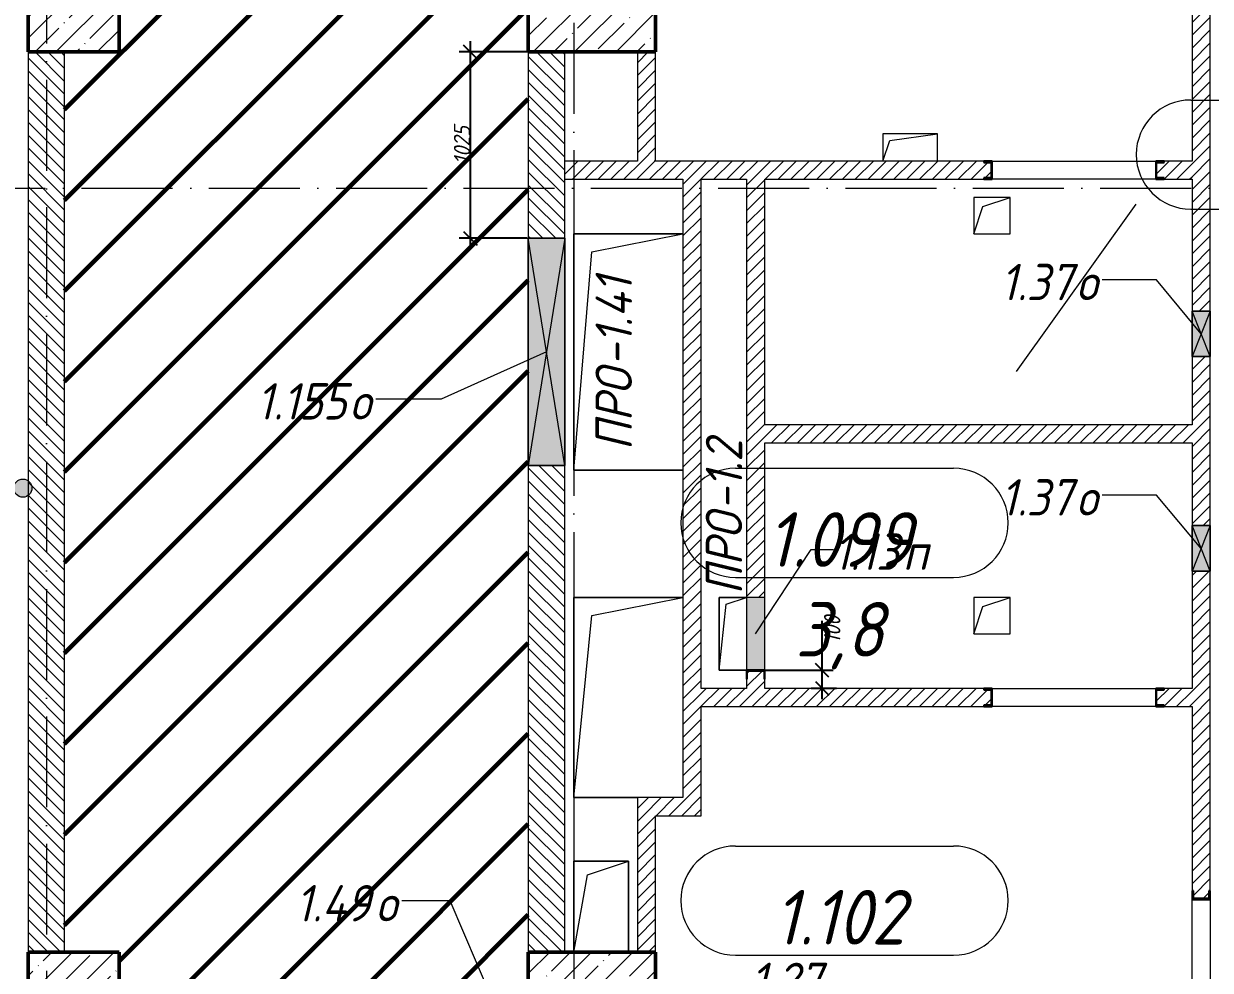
# Model space of a CAD drawing. Header units: millimetres. Extents: x -606178 to 312196, y -19338 to 632709.
# Drawn here: x -351106 to -344581, y 522075 to 527280 of the extents above; entities that cross this region are included whole.
import ezdxf

# ---------------------------------------------------------------- set-up
doc = ezdxf.new("R2010")
doc.units = ezdxf.units.MM
doc.linetypes.add('50_200_ШТРИХ_1Т_ш5_п1_п1_', pattern=[700, 500, -100, 0, -100])
for name, color, linetype, lineweight in [('6.4.1) Окр пт с инж. ПТ2.16', 3, 'Continuous', 60), ('A-____-____-DIMS', 7, 'Continuous', 9), ('A-DETL-GENF-OTLN', 7, 'Continuous', 9), ('A-FLOR-____-OTLN', 7, 'Continuous', 9), ('A-GENM-____-IDEN', 7, 'Continuous', 9), ('A-GENM-____-MCUT', 7, 'Continuous', 25), ('A-GENM-____-OTLN', 7, 'Continuous', 9), ('A-GENM-____-OTLN-1', 7, 'Continuous', 25), ('A-GLAZ-____-IDEN', 7, 'Continuous', 9), ('A-GLAZ-____-OTLN', 7, 'Continuous', 9), ('A-WALL-____-MCUT', 7, 'Continuous', 13), ('A-WALL-____-PATT-1', 7, 'Continuous', 9), ('A-WALL-FNSH-MCUT-1', 7, 'Continuous', 9), ('G-____-____-TEXT', 7, 'Continuous', 9), ('I-WALL-____-OTLN', 7, 'Continuous', 9), ('S-COLS-____-MCUT', 7, 'Continuous', 50), ('S-COLS-____-OTLN', 7, 'Continuous', 9), ('S-GRID-____-OTLN-1', 7, '50_200_ШТРИХ_1Т_ш5_п1_п1_', 9)]:
    doc.layers.add(name, color=color, linetype=linetype, lineweight=lineweight)
doc.layers.add('A-AREA-IDEN-1', color=7, linetype='Continuous', lineweight=9, true_color=0x000000)
doc.styles.add('ISOCPEUR_I', font='isocpeui.ttf', dxfattribs={"width": 0.9, "height": 2.5})
doc.styles.add('ISOCPEUR_I_11', font='isocpeui.ttf', dxfattribs={"width": 0.9, "height": 200})
doc.styles.add('ISOCPEUR_I_7', font='isocpeui.ttf', dxfattribs={"width": 0.9, "height": 90})
doc.dimstyles.new('ISO-1_8_0_9К_СРЕДНИЙ_Кладочные_1', dxfattribs={"dimscale": 304.8, "dimtxt": 89.638306, "dimasz": 0.246063, "dimexe": 0.19685, "dimexo": 0, "dimgap": 0, "dimtad": 1, "dimdec": 3, "dimrnd": 0.001, "dimdsep": 46, "dimtxsty": 'ISOCPEUR_I_7', "dimblk1": 'OBLIQUE', "dimblk2": 'OBLIQUE', "dimsah": 1, "dimcen": 0.09, "dimdle": 0.19685, "dimazin": 0, "dimtfac": 1, "dimtdec": 4, "dimtix": 1, "dimtmove": 0, "dimatfit": 3, "dimfxl": 1, "dimtvp": 1, "dimtolj": 1, "dimtzin": 0, "dimarcsym": 2})
doc.dimstyles.new('ISO-1_8_0_9К_СРЕДНИЙ_Кладочные_2', dxfattribs={"dimscale": 304.8, "dimtxt": 89.638306, "dimasz": 0.246063, "dimexe": 0.19685, "dimexo": 0, "dimgap": 0, "dimtad": 1, "dimdec": 3, "dimrnd": 0.001, "dimdsep": 46, "dimtxsty": 'ISOCPEUR_I_7', "dimblk1": 'OBLIQUE', "dimblk2": 'OBLIQUE', "dimsah": 1, "dimcen": 0.09, "dimdle": 0.19685, "dimazin": 0, "dimtfac": 1, "dimtdec": 4, "dimtix": 1, "dimtmove": 1, "dimatfit": 3, "dimfxl": 1, "dimtvp": 1, "dimtolj": 1, "dimtzin": 0, "dimarcsym": 2})
pattern_1 = [(45, (-425830.77, 451794.26), (-35.35534, 35.35534), [])]
pattern_2 = [(135, (-425830.77, 451794.26), (-35.35534, -35.35534), [])]

# ---------------------------------------------------------------- blocks, each defined once
blk = doc.blocks.new('BSC_Колонна _Прямоугольная - 500х500-V115-АР1_План отверстий 1 этажа в осях 1-64_Ю-ЯЯ')
at = {"layer": 'S-COLS-____-OTLN'}
h = blk.add_hatch(dxfattribs=at)
h.set_pattern_fill('FP_126', color=256, style=0, pattern_type=2)
h.set_pattern_definition([(45, (-75000, -75581.04), (-114.04925, 114.04925), []), (45, (-74885.95, -75581.04), (-114.04925, 114.04925), [201.613, -40.323, 3.353, -36.97])])
h.paths.add_polyline_path([(-250, -250), (250, -250), (250, 250), (-250, 250)], flags=0)
at = {"layer": 'S-COLS-____-MCUT'}
for p, q in [((250, 250), (-250, 250)), ((-250, 250), (-250, -250)), ((250, -250), (250, 250)), ((-250, -250), (250, -250))]:
    blk.add_line(p, q, dxfattribs=at)
blk = doc.blocks.new('BSC_Колонна _Прямоугольная - 500х500-V116-АР1_План отверстий 1 этажа в осях 1-64_Ю-ЯЯ')
at = {"layer": 'S-COLS-____-OTLN'}
h = blk.add_hatch(dxfattribs=at)
h.set_pattern_fill('FP_127', color=256, style=0, pattern_type=2)
h.set_pattern_definition([(45, (-75000, -70131.04), (-114.04925, 114.04925), []), (45, (-74885.95, -70131.04), (-114.04925, 114.04925), [201.613, -40.323, 3.353, -36.97])])
h.paths.add_polyline_path([(-250, -250), (250, -250), (250, 250), (-250, 250), (-250, 8.7)], flags=0)
at = {"layer": 'S-COLS-____-MCUT'}
for p, q in [((250, 250), (-250, 250)), ((-250, 250), (-250, -250)), ((250, -250), (250, 250)), ((-250, -250), (250, -250))]:
    blk.add_line(p, q, dxfattribs=at)
blk = doc.blocks.new('BSC_Колонна _Прямоугольная - 500х700-V154-АР1_План отверстий 1 этажа в осях 1-64_Ю-ЯЯ')
at = {"layer": 'S-COLS-____-OTLN'}
h = blk.add_hatch(dxfattribs=at)
h.set_pattern_fill('FP_166', color=256, style=0, pattern_type=2)
h.set_pattern_definition([(315, (-70131.04, 77850), (114.04925, 114.04925), []), (315, (-70131.04, 77735.95), (114.04925, 114.04925), [201.613, -40.323, 3.353, -36.97])])
h.paths.add_polyline_path([(-250, -350), (250, -350), (250, 350), (-250, 350), (-250, 95.4)], flags=0)
at = {"layer": 'S-COLS-____-MCUT'}
for p, q in [((-250, 350), (-250, -350)), ((250, 350), (0, 350)), ((250, -350), (250, 350)), ((-250, -350), (250, -350))]:
    blk.add_line(p, q, dxfattribs=at)
blk = doc.blocks.new('BSC_Колонна _Прямоугольная - 500х700-V157-АР1_План отверстий 1 этажа в осях 1-64_Ю-ЯЯ')
at = {"layer": 'S-COLS-____-OTLN'}
h = blk.add_hatch(dxfattribs=at)
h.set_pattern_fill('FP_169', color=256, style=0, pattern_type=2)
h.set_pattern_definition([(315, (-75581.04, 77850), (114.04925, 114.04925), []), (315, (-75581.04, 77735.95), (114.04925, 114.04925), [201.613, -40.323, 3.353, -36.97])])
h.paths.add_polyline_path([(-250, 350), (-250, -350), (250, -350), (250, 350)], flags=0)
at = {"layer": 'S-COLS-____-MCUT'}
for p, q in [((250, 350), (-250, 350)), ((-250, 350), (-250, -350)), ((250, -350), (250, 350)), ((-250, -350), (250, -350))]:
    blk.add_line(p, q, dxfattribs=at)
blk = doc.blocks.new('154_Стойка_СКБ_Швеллер - СМ-2230_100-28218823-АР1_План отверстий 1 этажа в осях 1-64_Ю-ЯЯ')
at = {"layer": 'A-GENM-____-MCUT'}
for p, q in [((171, 50), (125, 50)), ((125, 50), (125, -50)), ((129.5, 42.4), (171, 42.4)), ((129.5, -42.4), (129.5, 42.4)), ((171, 42.4), (171, 50)), ((125, -50), (171, -50)), ((171, -42.4), (129.5, -42.4)), ((171, -50), (171, -42.4))]:
    blk.add_line(p, q, dxfattribs=at)
blk = doc.blocks.new('AR_Отверстие Ниша - Лючок-32404745-АР1_План отверстий 1 этажа в осях 1-64_Ю-ЯЯ')
at = {"layer": 'A-GLAZ-____-OTLN'}
blk.add_hatch(color=256, dxfattribs=at).paths.add_polyline_path([(-200, 50), (-200, -50), (200, -50), (200, 50)], flags=0)
for p, q in [((200, 50), (-200, 50)), ((200, -50), (200, 50)), ((-200, -50), (200, -50))]:
    blk.add_line(p, q, dxfattribs=at)
blk = doc.blocks.new('154_Фахверк_СКБ_Швеллер - Тип_100_4010-27789772-АР1_План отверстий 1 этажа в осях 1-64_Ю-ЯЯ')
at = {"layer": 'A-GENM-____-MCUT'}
for p, q in [((175, 50), (125, 50)), ((125, 50), (125, -50)), ((128, 47), (175, 47)), ((128, -47), (128, 47)), ((175, 47), (175, 50)), ((125, -50), (175, -50)), ((175, -47), (128, -47)), ((175, -50), (175, -47))]:
    blk.add_line(p, q, dxfattribs=at)
blk = doc.blocks.new('AR_Отверстие прямоугольное _в плите_ - AR_Отверстие прямоугольное _в плите_-30459597-АР1_План отверстий 1 этажа в осях 1-64_Ю-ЯЯ')
at = {"layer": 'A-GENM-____-OTLN'}
for p, q in [((100, 100), (-100, 100)), ((-100, 100), (-100, -100)), ((-50, 50), (100, 100)), ((100, -100), (100, 100)), ((-100, -100), (-50, 50)), ((-100, -100), (100, -100))]:
    blk.add_line(p, q, dxfattribs=at)
blk = doc.blocks.new('AR_Отверстие прямоугольное _в плите_ - AR_Отверстие прямоугольное _в плите_-30459278-АР1_План отверстий 1 этажа в осях 1-64_Ю-ЯЯ')
at = {"layer": 'A-GENM-____-OTLN'}
for p, q in [((75, 200), (-75, 200)), ((-75, 200), (-75, -200)), ((-37.5, 162.5), (75, 200)), ((-75, -200), (-37.5, 162.5)), ((-75, -200), (75, -200))]:
    blk.add_line(p, q, dxfattribs=at)
blk = doc.blocks.new('AR_Отверстие прямоугольное _в плите_ - AR_Отверстие прямоугольное _в плите_-V184-АР1_План отверстий 1 этажа в осях 1-64_Ю-ЯЯ')
at = {"layer": 'A-GENM-____-OTLN'}
for p, q in [((150, 75), (-150, 75)), ((-150, 75), (-150, -75)), ((-112.5, 37.5), (150, 75)), ((150, -75), (150, 75)), ((-150, -75), (-112.5, 37.5))]:
    blk.add_line(p, q, dxfattribs=at)
blk = doc.blocks.new('AR_Отверстие прямоугольное _в плите_ - AR_Отверстие прямоугольное _в плите_-30552544-АР1_План отверстий 1 этажа в осях 1-64_Ю-ЯЯ')
at = {"layer": 'A-GENM-____-OTLN'}
for p, q in [((300, 650), (-300, 650)), ((-300, 650), (-300, -650)), ((-200, 550), (300, 650)), ((-300, -650), (-200, 550)), ((-300, -650), (300, -650))]:
    blk.add_line(p, q, dxfattribs=at)
blk = doc.blocks.new('AR_Отверстие прямоугольное _в плите_ - AR_Отверстие прямоугольное _в плите_-30552713-АР1_План отверстий 1 этажа в осях 1-64_Ю-ЯЯ')
at = {"layer": 'A-GENM-____-OTLN'}
for p, q in [((300, 550), (-300, 550)), ((-300, 550), (-300, -550)), ((-200, 450), (300, 550)), ((-300, -550), (-200, 450)), ((-300, -550), (50, -550))]:
    blk.add_line(p, q, dxfattribs=at)
blk = doc.blocks.new('AR_Отверстие прямоугольное _в плите_ - AR_Отверстие прямоугольное _в плите_-V238-АР1_План отверстий 1 этажа в осях 1-64_Ю-ЯЯ')
at = {"layer": 'A-GENM-____-OTLN'}
for p, q in [((150, 250), (-150, 250)), ((-150, 250), (-150, -250)), ((-75, 175), (150, 250)), ((150, -250), (150, 250)), ((-150, -250), (-75, 175))]:
    blk.add_line(p, q, dxfattribs=at)
blk = doc.blocks.new('AR_Отверстие прямоугольное _в стене__БезПР - AR_Отверстие прямоугольное _в стене__БезПР-36428202-АР1_План отверстий 1 этажа в осях 1-64_Ю-ЯЯ')
at = {"layer": 'A-GLAZ-____-OTLN'}
blk.add_hatch(color=256, dxfattribs=at).paths.add_polyline_path([(-125, -50), (125, -50), (125, 50), (-125, 50)], flags=0)
at = {"layer": 'A-DETL-GENF-OTLN'}
for p, q in [((-125, -50), (-125, 50)), ((-125, 50), (125, 50)), ((125, 50), (-125, -50)), ((-125, 50), (125, -50)), ((125, 50), (-125, 50)), ((-125, 50), (-125, -50)), ((125, 50), (125, -50)), ((125, -50), (125, 50)), ((125, -50), (-125, -50)), ((-125, -50), (125, -50))]:
    blk.add_line(p, q, dxfattribs=at)
blk = doc.blocks.new('AR_Отверстие прямоугольное _в стене_ - AR_Отверстие прямоугольное _в стене__ОВ-36787431-АР1_План отверстий 1 этажа в осях 1-64_Ю-ЯЯ')
at = {"layer": 'A-GLAZ-____-OTLN'}
blk.add_hatch(color=256, dxfattribs=at).paths.add_polyline_path([(625, 100), (-625, 100), (-625, -100), (625, -100)], flags=0)
at = {"layer": 'A-DETL-GENF-OTLN'}
for p, q in [((-625, -100), (-625, 100)), ((-625, 100), (625, 100)), ((625, 100), (-625, -100)), ((-625, 100), (625, -100)), ((625, 100), (-625, 100)), ((-625, 100), (-625, -100)), ((625, 100), (625, -100)), ((625, -100), (625, 100)), ((625, -100), (-625, -100)), ((-625, -100), (625, -100))]:
    blk.add_line(p, q, dxfattribs=at)
blk = doc.blocks.new('_Oblique')
at = {"color": 0, "linetype": 'ByBlock', "lineweight": -2}
blk.add_line((-0.5, -0.5), (0.5, 0.5), dxfattribs=at)
blk = doc.blocks.new('*D4458')
at = {"layer": 'A-____-____-DIMS', "color": 0, "lineweight": -2, "transparency": 16777216}
for p, q in [((-346714.9, 523725.3), (-346714.9, 523997.6)), ((-347071.7, 523725.3), (-346654.9, 523725.3)), ((-346714.9, 523565.3), (-346714.9, 523725.3)), ((-346635.7, 523625.3), (-346774.9, 523625.3))]:
    blk.add_line(p, q, dxfattribs=at)
at = {"layer": 'Defpoints', "color": 0, "transparency": 16777216}
for p in [(-347071.7, 523725.3), (-346714.9, 523725.3), (-346635.7, 523625.3)]:
    blk.add_point(p, dxfattribs=at)
at = {"layer": 'A-____-____-DIMS', "color": 0, "lineweight": -2, "transparency": 16777216, "xscale": 75, "yscale": 75, "zscale": 75}
for p, rotation in [((-346714.9, 523725.3), 90), ((-346714.9, 523625.3), 270)]:
    blk.add_blockref('_Oblique', p, dxfattribs=dict(at, rotation=rotation))
at = {"layer": 'A-____-____-DIMS', "color": 0, "transparency": 16777216, "insert": (-346704.8, 523873.5), "char_height": 90, "width": 368.207, "attachment_point": 1, "rotation": 90, "line_spacing_factor": 1.149209, "style": 'ISOCPEUR_I_7'}
blk.add_mtext('\\A1;100', dxfattribs=at)
blk = doc.blocks.new('*D4531')
at = {"layer": 'A-____-____-DIMS', "color": 0, "lineweight": -2, "transparency": 16777216}
for p, q in [((-348650.3, 527185.3), (-348650.3, 526040.3)), ((-348330.8, 527125.3), (-348710.3, 527125.3)), ((-348336.8, 526100.3), (-348710.3, 526100.3))]:
    blk.add_line(p, q, dxfattribs=at)
at = {"layer": 'Defpoints', "color": 0, "transparency": 16777216}
for p in [(-348330.8, 527125.3), (-348650.3, 526100.3), (-348336.8, 526100.3)]:
    blk.add_point(p, dxfattribs=at)
at = {"layer": 'A-____-____-DIMS', "color": 0, "lineweight": -2, "transparency": 16777216, "xscale": 75, "yscale": 75, "zscale": 75}
for p, rotation in [((-348650.3, 527125.3), 90), ((-348650.3, 526100.3), 270)]:
    blk.add_blockref('_Oblique', p, dxfattribs=dict(at, rotation=rotation))
at = {"layer": 'A-____-____-DIMS', "color": 0, "transparency": 16777216, "insert": (-348695.3, 526612.8), "char_height": 90, "width": 504.733, "attachment_point": 5, "rotation": 90, "style": 'ISOCPEUR_I_7'}
blk.add_mtext('\\A1;1025', dxfattribs=at)
blk = doc.blocks.new('AAR_СКБ_Марка_помещения_1_5 ммп - Номер _ Площадь-27962135-АИ_План этажа_Стены_1')
at = {"layer": 'A-AREA-IDEN-1'}
for p, q in [((-2.987, 3), (3.013, 3)), ((-2.987, 0), (3.013, 0))]:
    blk.add_line(p, q, dxfattribs=at)
for centre, start, end in [((-2.987, 1.5), 90, 270), ((3.013, 1.5), 270, 90)]:
    blk.add_arc(centre, 1.5, start, end, dxfattribs=at)

msp = doc.modelspace()

# ---------------------------------------------------------------- hatches: boundary and pattern name
at = {"layer": '6.4.1) Окр пт с инж. ПТ2.16'}
h = msp.add_hatch(dxfattribs=at)
h.set_pattern_fill('ANSI31', color=256, scale=111)
h.paths.add_polyline_path([(-348330.7712, 529160.3011), (-348330.7712, 529310.3011), (-348330.7712, 529475.3011), (-348330.7712, 529975.3011), (-348330.7712, 531655.3011), (-348076.7712, 531655.3011), (-348030.7712, 531655.3011), (-347030.7712, 531655.3011), (-346984.7712, 531655.3011), (-344916.7712, 531655.3011), (-344870.7712, 531655.3011), (-343870.7712, 531655.3011), (-343824.7712, 531655.3011), (-343530.7712, 531655.3011), (-343530.7712, 531855.3011), (-343530.7712, 532355.3011), (-343530.7712, 533175.3011), (-343530.7712, 533221.3011), (-343530.7712, 533475.3011), (-343725.7712, 533475.3011), (-344475.7712, 533475.3011), (-345084.7712, 533475.3011), (-345130.7712, 533475.3011), (-346280.7712, 533475.3011), (-346326.7712, 533475.3011), (-346780.7712, 533475.3011), (-347530.7712, 533475.3011), (-347630.7712, 533475.3011), (-348330.7712, 533475.3011), (-348830.7712, 533475.3011), (-349084.7712, 533475.3011), (-349130.7712, 533475.3011), (-350280.7712, 533475.3011), (-350326.7712, 533475.3011), (-350580.7712, 533475.3011), (-350880.7712, 533475.3011), (-350880.7712, 527625.3011), (-350580.7712, 527625.3011), (-350580.7712, 527125.3011), (-350880.7712, 527125.3011), (-350880.7712, 522175.3011), (-350580.7712, 522175.3011), (-350580.7712, 521925.3011), (-348630.7712, 521925.3011), (-348330.7712, 521925.3011), (-348330.7712, 522175.3011), (-348330.7712, 524850.3011), (-348330.7712, 526100.3011), (-348330.7712, 527125.3011), (-348330.7712, 527625.3011)])
at = {"layer": 'A-WALL-____-PATT-1'}
h = msp.add_hatch(dxfattribs=at)
h.set_pattern_fill('FP_5', color=256, style=0, pattern_type=2)
h.set_pattern_definition(pattern_1)
h.paths.add_polyline_path([(-344680.7712, 518875.3011), (-344580.7712, 518875.3011), (-344580.7712, 519029.3011), (-344588.3712, 519029.3011), (-344588.3712, 519070.8011), (-344673.1712, 519070.8011), (-344673.1712, 519029.3011), (-344680.7712, 519029.3011)], flags=0)
h.paths.add_polyline_path([(-344588.3712, 519979.8011), (-344587.9587, 520021.3011), (-344580.7712, 520021.3011), (-344580.7712, 520125.3011), (-344680.7712, 520125.3011), (-344680.7712, 520021.3011), (-344673.1712, 520021.3011), (-344673.1712, 519979.8011)], flags=0)
h.paths.add_polyline_path([(-344588.3712, 520325.3011), (-344580.7712, 520325.3011), (-344580.7712, 521419.3011), (-344588.3712, 521419.3011), (-344588.3712, 521460.8011), (-344673.1712, 521460.8011), (-344673.1712, 521419.3011), (-344680.7712, 521419.3011), (-344680.7712, 520325.3011), (-344628.0685, 520325.3011)], flags=0)
h.paths.add_polyline_path([(-344673.1712, 522469.8011), (-344588.3712, 522469.8011), (-344588.3712, 522511.3011), (-344580.7712, 522511.3011), (-344580.7712, 524270.3011), (-344680.7712, 524270.3011), (-344680.7712, 522511.3011), (-344673.1712, 522511.3011)], flags=0)
h.paths.add_polyline_path([(-344662.6437, 524520.3011), (-344580.7712, 524520.3011), (-344580.7712, 525450.3011), (-344680.7712, 525450.3011), (-344680.7712, 524520.3011)], flags=0)
h.paths.add_polyline_path([(-344580.7712, 525700.3011), (-344580.7712, 527529.3011), (-344588.3712, 527529.3011), (-344588.3712, 527570.8011), (-344673.1712, 527570.8011), (-344673.1712, 527529.3011), (-344680.7712, 527529.3011), (-344680.7712, 525700.3011), (-344652.8866, 525700.3011)], flags=0)
h.paths.add_polyline_path([(-344673.1712, 528579.8011), (-344588.3712, 528579.8011), (-344588.3712, 528621.3011), (-344580.7712, 528621.3011), (-344580.7712, 529475.3011), (-344680.7712, 529475.3011), (-344680.7712, 528621.3011), (-344673.1712, 528621.3011)], flags=0)
h = msp.add_hatch(dxfattribs=at)
h.set_pattern_fill('FP_6', color=256, style=0, pattern_type=2)
h.set_pattern_definition(pattern_2)
h.paths.add_polyline_path([(-350880.7712, 522175.3011), (-350880.7712, 527125.3011), (-351080.7712, 527125.3011), (-351080.7712, 522175.3011)], flags=0)
h = msp.add_hatch(dxfattribs=at)
h.set_pattern_fill('FP_6', color=256, style=0, pattern_type=2)
h.set_pattern_definition(pattern_2)
h.paths.add_polyline_path([(-348330.7712, 522175.3011), (-348130.7712, 522175.3011), (-348130.7712, 524850.3011), (-348330.7712, 524850.3011)], flags=0)
h.paths.add_polyline_path([(-348130.7712, 526100.3011), (-348130.7712, 527125.3011), (-348330.7712, 527125.3011), (-348330.7712, 526100.3011)], flags=0)
h = msp.add_hatch(dxfattribs=at)
h.set_pattern_fill('FP_5', color=256, style=0, pattern_type=2)
h.set_pattern_definition(pattern_1)
h.paths.add_polyline_path([(-347630.7712, 526525.3011), (-347630.7712, 527125.3011), (-347730.7712, 527125.3011), (-347730.7712, 526525.3011)], flags=0)
h = msp.add_hatch(dxfattribs=at)
h.set_pattern_fill('FP_5', color=256, style=0, pattern_type=2)
h.set_pattern_definition(pattern_1)
h.paths.add_polyline_path([(-347480.7712, 526425.3011), (-345826.7712, 526425.3011), (-345826.7712, 526432.9011), (-345785.2712, 526432.9011), (-345785.2712, 526517.7011), (-345826.7712, 526517.7011), (-345826.7712, 526525.3011), (-348130.7712, 526525.3011), (-348130.7712, 526425.3011), (-348076.1506, 526425.3011)], flags=0)
h.paths.add_polyline_path([(-344680.7712, 526425.3011), (-344680.7712, 526525.3011), (-344834.7712, 526525.3011), (-344834.7712, 526517.7011), (-344876.2712, 526517.7011), (-344876.2712, 526432.9011), (-344834.7712, 526432.9011), (-344834.7712, 526425.3011)], flags=0)
h = msp.add_hatch(dxfattribs=at)
h.set_pattern_fill('FP_5', color=256, style=0, pattern_type=2)
h.set_pattern_definition(pattern_1)
h.paths.add_polyline_path([(-347380.7712, 523025.3011), (-347380.7712, 526425.3011), (-347480.7712, 526425.3011), (-347480.7712, 523025.3011)], flags=0)
h = msp.add_hatch(dxfattribs=at)
h.set_pattern_fill('FP_5', color=256, style=0, pattern_type=2)
h.set_pattern_definition(pattern_1)
h.paths.add_polyline_path([(-347130.7712, 523625.3011), (-347030.7712, 523625.3011), (-347030.7712, 523675.3011), (-347033.7712, 523675.3011), (-347033.7712, 523722.3011), (-347127.7712, 523722.3011), (-347127.7712, 523675.3011), (-347130.7712, 523675.3011)], flags=0)
h.paths.add_polyline_path([(-347130.7712, 524125.3011), (-347030.7712, 524125.3011), (-347030.7712, 526425.3011), (-347130.7712, 526425.3011), (-347130.7712, 525162.9682)], flags=0)
h = msp.add_hatch(dxfattribs=at)
h.set_pattern_fill('FP_5', color=256, style=0, pattern_type=2)
h.set_pattern_definition(pattern_1)
h.paths.add_polyline_path([(-344680.7712, 524975.3011), (-344680.7712, 525075.3011), (-347030.7712, 525075.3011), (-347030.7712, 524975.3011), (-346308.6499, 524975.3011)], flags=0)
h = msp.add_hatch(dxfattribs=at)
h.set_pattern_fill('FP_5', color=256, style=0, pattern_type=2)
h.set_pattern_definition(pattern_1)
h.paths.add_polyline_path([(-345826.7712, 523525.3011), (-345826.7712, 523532.9011), (-345785.2712, 523532.9011), (-345785.2712, 523617.7011), (-345826.7712, 523617.7011), (-345826.7712, 523625.3011), (-347380.7712, 523625.3011), (-347380.7712, 523525.3011), (-346308.6499, 523525.3011)], flags=0)
h.paths.add_polyline_path([(-344834.7712, 523525.3011), (-344680.7712, 523525.3011), (-344680.7712, 523625.3011), (-344834.7712, 523625.3011), (-344834.7712, 523617.7011), (-344876.2712, 523617.7011), (-344876.2712, 523532.9011), (-344834.7712, 523532.9011)], flags=0)
h = msp.add_hatch(dxfattribs=at)
h.set_pattern_fill('FP_5', color=256, style=0, pattern_type=2)
h.set_pattern_definition(pattern_1)
h.paths.add_polyline_path([(-347630.7712, 522925.3011), (-347380.7712, 522925.3011), (-347380.7712, 523025.3011), (-347730.7712, 523025.3011), (-347730.7712, 522925.3011)], flags=0)
h = msp.add_hatch(dxfattribs=at)
h.set_pattern_fill('FP_5', color=256, style=0, pattern_type=2)
h.set_pattern_definition(pattern_1)
h.paths.add_polyline_path([(-347630.7712, 522175.3011), (-347630.7712, 522925.3011), (-347730.7712, 522925.3011), (-347730.7712, 522175.3011)], flags=0)
at = {"layer": 'G-____-____-TEXT'}
h = msp.add_hatch(color=256, dxfattribs=at)
edge = h.paths.add_edge_path(flags=0)
edge.add_arc((-351110.2609, 524726.6), 50, 0, 360)

# ---------------------------------------------------------------- linework, layer by layer
at = {"layer": 'A-AREA-IDEN-1'}
msp.add_line((-345645.7607, 525367.5681), (-344987.9813, 526288.3881), dxfattribs=at)
at = {"layer": 'A-FLOR-____-OTLN'}
for p, q in [((-348080.7712, 526125.3011), (-347480.7712, 526125.3011)), ((-348080.7712, 524825.3011), (-348080.7712, 526125.3011)), ((-347480.7712, 524825.3011), (-348080.7712, 524825.3011)), ((-348080.7712, 524125.3011), (-347480.7712, 524125.3011)), ((-348080.7712, 523025.3011), (-348080.7712, 524125.3011)), ((-347280.7712, 524125.3011), (-347130.7712, 524125.3011)), ((-347280.7712, 523725.3011), (-347280.7712, 524125.3011)), ((-347130.7712, 523725.3011), (-347280.7712, 523725.3011)), ((-347730.7712, 523025.3011), (-348080.7712, 523025.3011)), ((-348080.7712, 522675.3011), (-347780.7712, 522675.3011)), ((-348080.7712, 522175.3011), (-348080.7712, 522675.3011)), ((-347780.7712, 522675.3011), (-347780.7712, 522175.3011))]:
    msp.add_line(p, q, dxfattribs=at)
at = {"layer": 'A-GLAZ-____-IDEN'}
for p, q in [((-344875.8995, 525872.3011), (-345174.5775, 525872.3011)), ((-344630.7712, 525575.3011), (-344875.8995, 525872.3011)), ((-348230.7712, 525475.3011), (-348810.0116, 525216.1926)), ((-348810.0116, 525216.1926), (-349169.7884, 525216.1926)), ((-344875.8995, 524688.2806), (-345174.5775, 524688.2806)), ((-344630.7712, 524395.3011), (-344875.8995, 524688.2806)), ((-347080.7712, 523925.3011), (-346776.2081, 524389.3048)), ((-346776.2081, 524389.3048), (-346652.3518, 524389.3048)), ((-348759.8337, 522456.4007), (-349026.3093, 522456.4007)), ((-348480.7712, 521800.3011), (-348759.8337, 522456.4007))]:
    msp.add_line(p, q, dxfattribs=at)
at = {"layer": 'A-WALL-____-MCUT'}
for p, q in [((-351080.7712, 527125.3011), (-351080.7712, 522175.3011)), ((-350880.7712, 522175.3011), (-350880.7712, 527125.3011)), ((-348330.7712, 527125.3011), (-348330.7712, 526100.3011)), ((-348130.7712, 526100.3011), (-348130.7712, 527125.3011)), ((-348330.7712, 524850.3011), (-348330.7712, 522175.3011)), ((-348130.7712, 522175.3011), (-348130.7712, 524850.3011))]:
    msp.add_line(p, q, dxfattribs=at)
at = {"layer": 'A-WALL-FNSH-MCUT-1'}
for p, q in [((-344680.7712, 527529.3011), (-344680.7712, 526525.3011)), ((-344580.7712, 525700.3011), (-344580.7712, 527529.3011)), ((-347730.7712, 527125.3011), (-347730.7712, 526525.3011)), ((-347630.7712, 526525.3011), (-347630.7712, 527125.3011)), ((-347730.7712, 526525.3011), (-348130.7712, 526525.3011)), ((-345826.7712, 526525.3011), (-347630.7712, 526525.3011)), ((-344680.7712, 526525.3011), (-344834.7712, 526525.3011)), ((-348130.7712, 526425.3011), (-347480.7712, 526425.3011)), ((-347480.7712, 526425.3011), (-347480.7712, 523025.3011)), ((-347380.7712, 523625.3011), (-347380.7712, 526425.3011)), ((-347380.7712, 526425.3011), (-347130.7712, 526425.3011)), ((-347130.7712, 526425.3011), (-347130.7712, 524125.3011)), ((-347030.7712, 525075.3011), (-347030.7712, 526425.3011)), ((-347030.7712, 526425.3011), (-345826.7712, 526425.3011)), ((-344834.7712, 526425.3011), (-344680.7712, 526425.3011)), ((-344680.7712, 526425.3011), (-344680.7712, 525700.3011)), ((-344680.7712, 525450.3011), (-344680.7712, 525075.3011)), ((-344580.7712, 524520.3011), (-344580.7712, 525450.3011)), ((-344680.7712, 525075.3011), (-347030.7712, 525075.3011)), ((-347030.7712, 524975.3011), (-344680.7712, 524975.3011)), ((-347030.7712, 524125.3011), (-347030.7712, 524975.3011)), ((-344680.7712, 524975.3011), (-344680.7712, 524520.3011)), ((-344680.7712, 524270.3011), (-344680.7712, 523625.3011)), ((-344580.7712, 522511.3011), (-344580.7712, 524270.3011)), ((-347130.7712, 523625.3011), (-347380.7712, 523625.3011)), ((-347130.7712, 523675.3011), (-347130.7712, 523625.3011)), ((-347030.7712, 523625.3011), (-347030.7712, 523675.3011)), ((-345826.7712, 523625.3011), (-347030.7712, 523625.3011)), ((-344680.7712, 523625.3011), (-344834.7712, 523625.3011)), ((-347380.7712, 523525.3011), (-345826.7712, 523525.3011)), ((-347380.7712, 522925.3011), (-347380.7712, 523525.3011)), ((-344834.7712, 523525.3011), (-344680.7712, 523525.3011)), ((-344680.7712, 523525.3011), (-344680.7712, 522511.3011)), ((-347730.7712, 523025.3011), (-347730.7712, 522175.3011)), ((-347480.7712, 523025.3011), (-347730.7712, 523025.3011)), ((-347630.7712, 522175.3011), (-347630.7712, 522925.3011)), ((-347630.7712, 522925.3011), (-347380.7712, 522925.3011))]:
    msp.add_line(p, q, dxfattribs=at)
at = {"layer": 'G-____-____-TEXT'}
msp.add_circle((-351110.2609, 524726.6), 50, dxfattribs=at)
at = {"layer": 'I-WALL-____-OTLN'}
for p, q in [((-345780.7712, 526525.3011), (-344880.7712, 526525.3011)), ((-344880.7712, 526425.3011), (-345780.7712, 526425.3011)), ((-345780.7712, 523625.3011), (-344880.7712, 523625.3011)), ((-344880.7712, 523525.3011), (-345780.7712, 523525.3011)), ((-344680.7712, 521465.3011), (-344680.7712, 522465.3011)), ((-344580.7712, 522465.3011), (-344580.7712, 521465.3011))]:
    msp.add_line(p, q, dxfattribs=at)
at = {"layer": 'S-GRID-____-OTLN-1'}
for p, q in [((-348080.7712, 542687.1106), (-348080.7712, 491375.8881)), ((-350980.7712, 542374.2366), (-350980.7712, 491625.2377)), ((-391393.3252, 526375.3011), (-321756.3646, 526375.3011))]:
    msp.add_line(p, q, dxfattribs=at)

# ---------------------------------------------------------------- block references
at = {"layer": 'A-AREA-IDEN-1', "xscale": 199.9999999999999, "yscale": 199.9999999999999, "zscale": 199.9999999999999}
for p in [(-344090.5637, 526260.8593), (-346594.7458, 524235.7375), (-346594.7458, 522158.5819)]:
    msp.add_blockref('AAR_СКБ_Марка_помещения_1_5 ммп - Номер _ Площадь-27962135-АИ_План этажа_Стены_1', p, dxfattribs=at)
at = {"layer": 'A-GENM-____-OTLN'}
for name, p in [('AR_Отверстие прямоугольное _в плите_ - AR_Отверстие прямоугольное _в плите_-V184-АР1_План отверстий 1 этажа в осях 1-64_Ю-ЯЯ', (-346230.7712, 526600.3011)), ('AR_Отверстие прямоугольное _в плите_ - AR_Отверстие прямоугольное _в плите_-30459597-АР1_План отверстий 1 этажа в осях 1-64_Ю-ЯЯ', (-345780.7712, 526225.3011)), ('AR_Отверстие прямоугольное _в плите_ - AR_Отверстие прямоугольное _в плите_-30552544-АР1_План отверстий 1 этажа в осях 1-64_Ю-ЯЯ', (-347780.7712, 525475.3011)), ('AR_Отверстие прямоугольное _в плите_ - AR_Отверстие прямоугольное _в плите_-30552713-АР1_План отверстий 1 этажа в осях 1-64_Ю-ЯЯ', (-347780.7712, 523575.3011)), ('AR_Отверстие прямоугольное _в плите_ - AR_Отверстие прямоугольное _в плите_-30459278-АР1_План отверстий 1 этажа в осях 1-64_Ю-ЯЯ', (-347205.7712, 523925.3011)), ('AR_Отверстие прямоугольное _в плите_ - AR_Отверстие прямоугольное _в плите_-30459597-АР1_План отверстий 1 этажа в осях 1-64_Ю-ЯЯ', (-345780.7712, 524025.3011)), ('AR_Отверстие прямоугольное _в плите_ - AR_Отверстие прямоугольное _в плите_-V238-АР1_План отверстий 1 этажа в осях 1-64_Ю-ЯЯ', (-347930.7712, 522425.3011))]:
    msp.add_blockref(name, p, dxfattribs=at)
at = {"layer": 'A-GENM-____-OTLN-1'}
for name, p, rotation in [('154_Стойка_СКБ_Швеллер - СМ-2230_100-28218823-АР1_План отверстий 1 этажа в осях 1-64_Ю-ЯЯ', (-345655.7712, 526475.3011), 180), ('154_Фахверк_СКБ_Швеллер - Тип_100_4010-27789772-АР1_План отверстий 1 этажа в осях 1-64_Ю-ЯЯ', (-347080.7712, 523850.3011), 269.9999999999999), ('154_Стойка_СКБ_Швеллер - СМ-2230_100-28218823-АР1_План отверстий 1 этажа в осях 1-64_Ю-ЯЯ', (-345655.7712, 523575.3011), 180), ('154_Стойка_СКБ_Швеллер - СМ-2230_100-28218823-АР1_План отверстий 1 этажа в осях 1-64_Ю-ЯЯ', (-344630.7712, 522340.3011), 89.99999999999991)]:
    msp.add_blockref(name, p, dxfattribs=dict(at, rotation=rotation))
for p in [(-345005.7712, 526475.3011), (-345005.7712, 523575.3011)]:
    msp.add_blockref('154_Стойка_СКБ_Швеллер - СМ-2230_100-28218823-АР1_План отверстий 1 этажа в осях 1-64_Ю-ЯЯ', p, dxfattribs=at)
at = {"layer": 'A-GLAZ-____-OTLN'}
for name, p, rotation in [('AR_Отверстие прямоугольное _в стене_ - AR_Отверстие прямоугольное _в стене__ОВ-36787431-АР1_План отверстий 1 этажа в осях 1-64_Ю-ЯЯ', (-348230.7712, 525475.3011), 269.9999999999999), ('AR_Отверстие прямоугольное _в стене__БезПР - AR_Отверстие прямоугольное _в стене__БезПР-36428202-АР1_План отверстий 1 этажа в осях 1-64_Ю-ЯЯ', (-344630.7712, 525575.3011), 269.9999999999999), ('AR_Отверстие прямоугольное _в стене__БезПР - AR_Отверстие прямоугольное _в стене__БезПР-36428202-АР1_План отверстий 1 этажа в осях 1-64_Ю-ЯЯ', (-344630.7712, 524395.3011), 269.9999999999999), ('AR_Отверстие Ниша - Лючок-32404745-АР1_План отверстий 1 этажа в осях 1-64_Ю-ЯЯ', (-347080.7712, 523925.3011), 89.9999999999999)]:
    msp.add_blockref(name, p, dxfattribs=dict(at, rotation=rotation))
at = {"layer": 'S-COLS-____-OTLN'}
for name, p in [('BSC_Колонна _Прямоугольная - 500х500-V115-АР1_План отверстий 1 этажа в осях 1-64_Ю-ЯЯ', (-350830.7712, 527375.3011)), ('BSC_Колонна _Прямоугольная - 500х500-V116-АР1_План отверстий 1 этажа в осях 1-64_Ю-ЯЯ', (-350830.7712, 521925.3011))]:
    msp.add_blockref(name, p, dxfattribs=at)
at = {"layer": 'S-COLS-____-OTLN', "rotation": 89.9999999999999}
for name, p in [('BSC_Колонна _Прямоугольная - 500х700-V157-АР1_План отверстий 1 этажа в осях 1-64_Ю-ЯЯ', (-347980.7712, 527375.3011)), ('BSC_Колонна _Прямоугольная - 500х700-V154-АР1_План отверстий 1 этажа в осях 1-64_Ю-ЯЯ', (-347980.7712, 521925.3011))]:
    msp.add_blockref(name, p, dxfattribs=at)

# ---------------------------------------------------------------- texts
at = {"layer": 'A-AREA-IDEN-1', "char_height": 300, "attachment_point": 8, "line_spacing_factor": 1.139951, "style": 'ISOCPEUR_I'}
for s, insert, width in [('\\pxqc,t8.46667,16.93333,25.4,33.86667,42.33333,50.8,59.26667,67.73333,76.2,84.66667,93.13333,101.6,110.06667,118.53333,127,135.46667,143.93333,152.4,160.86667,169.33333,177.8,186.26667,194.73333,203.2,211.66667,220.13333,228.6,237.06667,245.53333,254,262.46667,270.93333;{1.099}', (-346620.1748, 524294.0674), 900), ('\\pxqc,t8.46667,16.93333,25.4,33.86667,42.33333,50.8,59.26667,67.73333,76.2,84.66667,93.13333,101.6,110.06667,118.53333,127,135.46667,143.93333,152.4,160.86667,169.33333,177.8,186.26667,194.73333,203.2,211.66667,220.13333,228.6,237.06667,245.53333,254,262.46667,270.93333;{3,8}', (-346619.1748, 523730.1194), 542), ('\\pxqc,t8.46667,16.93333,25.4,33.86667,42.33333,50.8,59.26667,67.73333,76.2,84.66667,93.13333,101.6,110.06667,118.53333,127,135.46667,143.93333,152.4,160.86667,169.33333,177.8,186.26667,194.73333,203.2,211.66667,220.13333,228.6,237.06667,245.53333,254,262.46667,270.93333;{1.102}', (-346620.1748, 522216.9117), 846)]:
    msp.add_mtext(s, dxfattribs=dict(at, insert=insert, width=width))
at = {"layer": 'A-GENM-____-IDEN', "char_height": 200, "attachment_point": 1, "rotation": 90, "style": 'ISOCPEUR_I_11'}
for s, insert, width in [('-1.41', (-347960.8111, 525398.4714), 649.366875), ('ПРО', (-347960.8111, 524934.1276), 562.784625), ('-1.2', (-347354.7821, 524605.282), 505.063125), ('ПРО', (-347354.7821, 524140.9382), 562.784625)]:
    msp.add_mtext(s, dxfattribs=dict(at, insert=insert, width=width))
at = {"layer": 'A-GLAZ-____-IDEN', "char_height": 200, "attachment_point": 1, "style": 'ISOCPEUR_I_11'}
for s, insert, width in [('1.37', (-345734.0291, 525959.9157), 505.063125), ('\\fISOCPEUR|b0|i1|c204|p34|;\\W.9;о', (-345317.3104, 525959.9157), 158.734125), ('1.155', (-349824.6416, 525303.8072), 620.506125), ('\\fISOCPEUR|b0|i1|c204|p34|;\\W.9;о', (-349312.6729, 525303.8072), 158.734125), ('1.37', (-345734.0291, 524775.8952), 505.063125), ('\\fISOCPEUR|b0|i1|c204|p34|;\\W.9;о', (-345317.3104, 524775.8952), 158.734125), ('1.13', (-346652.3518, 524476.9194), 461.772), ('\\fISOCPEUR|b0|i1|c204|p34|;\\W.9;п', (-346271.3518, 524476.9194), 158.734125), ('1.49', (-349610.066, 522544.0153), 533.923875), ('\\fISOCPEUR|b0|i1|c204|p34|;\\W.9;о', (-349169.5347, 522544.0153), 158.734125), ('1.27', (-347108.7128, 522116.7653), 505.063125)]:
    msp.add_mtext(s, dxfattribs=dict(at, insert=insert, width=width))

# ---------------------------------------------------------------- dimensions: what is measured, and where the dimension line sits
at = {"layer": 'A-____-____-DIMS'}
dim = msp.add_linear_dim(base=(-348650.2928, 526100.3011), p1=(-348330.7712, 527125.3011), p2=(-348336.7712, 526100.3011), angle=90, dimstyle='ISO-1_8_0_9К_СРЕДНИЙ_Кладочные_2', override={"dimpost": '<>', "dimfxl": 1025.017561}, dxfattribs=at)
dim.commit()
dim.dimension.update_dxf_attribs({"geometry": '*D4531', "text_midpoint": (-348695.2928, 526612.8011)})
dim = msp.add_linear_dim(base=(-346714.9011, 523725.3011), p1=(-346635.6665, 523625.3011), p2=(-347071.7051, 523725.3011), angle=90, dimstyle='ISO-1_8_0_9К_СРЕДНИЙ_Кладочные_1', override={"dimpost": '<>', "dimfxl": 447.358577}, dxfattribs=at)
dim.commit()
dim.dimension.update_dxf_attribs({"geometry": '*D4458', "text_midpoint": (-346644.7625, 523997.625), "dimtype": 160, "text_rotation": 90})

doc.saveas('drawing.dxf')
